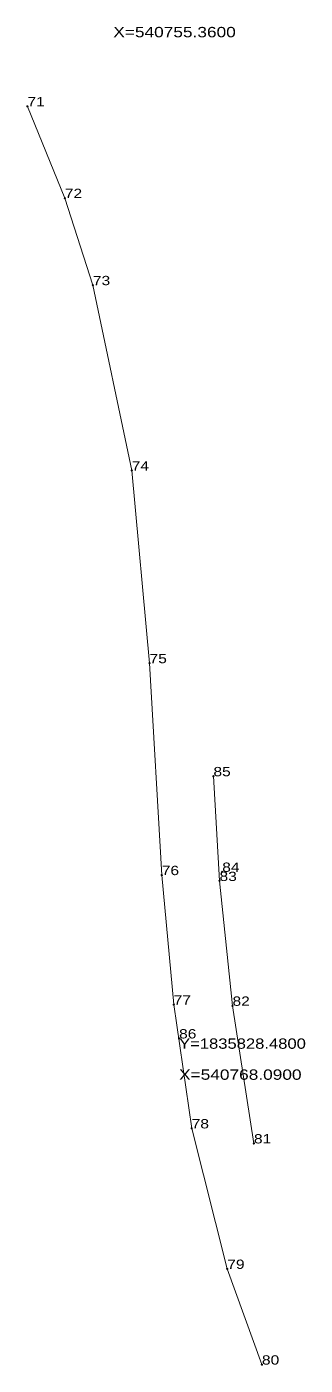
# Model space of a CAD drawing. Header units: metres. Extents: x 539436 to 540886, y 1835765 to 1836282.
# Drawn here: x 540738.6 to 540792.5, y 1835765.2 to 1836024.3 of the extents above; entities that cross this region are included whole.
import ezdxf

# ---------------------------------------------------------------- set-up
doc = ezdxf.new("R2010")
doc.units = ezdxf.units.M
doc.header["$LTSCALE"] = 0.5
doc.header["$PDMODE"] = 32
doc.header["$PDSIZE"] = 0.25
doc.layers.add('63', color=7, linetype='Continuous', lineweight=13)

msp = doc.modelspace()

# ---------------------------------------------------------------- linework, layer by layer
at = {"layer": '63'}
for points in [[(540738.74, 1836008.87), (540745.98, 1835991.12), (540751.42, 1835974.26), (540758.93, 1835938.39), (540762.38, 1835901.1), (540764.74, 1835860.09), (540767.05, 1835835.03), (540770.53, 1835811.07), (540777.42, 1835783.88), (540784.13, 1835765.36)], [(540782.58, 1835808.16), (540778.43, 1835834.8), (540775.92, 1835858.95), (540774.74, 1835879.22)]]:
    msp.add_lwpolyline(points, dxfattribs=at)
for p in [(540738.74, 1836008.87), (540745.98, 1835991.12), (540751.42, 1835974.26), (540758.93, 1835938.39), (540762.38, 1835901.1), (540774.74, 1835879.22), (540764.74, 1835860.09), (540776.44, 1835860.72), (540775.92, 1835858.95), (540767.05, 1835835.03), (540778.43, 1835834.8), (540768.09, 1835828.48), (540770.53, 1835811.07), (540782.58, 1835808.16), (540777.42, 1835783.88), (540784.13, 1835765.36)]:
    msp.add_point(p, dxfattribs=at)

# ---------------------------------------------------------------- texts
for s, height, width, p in [('X=540755.3600', 2, 1.25, (540755.36, 1836022.24)), ('71', 1.8, 1.25, (540738.74, 1836008.87)), ('72', 1.8, 1.25, (540745.98, 1835991.12)), ('73', 1.8, 1.25, (540751.42, 1835974.26)), ('74', 1.8, 1.25, (540758.93, 1835938.39)), ('75', 1.8, 1.25, (540762.38, 1835901.1)), ('85', 1.8, 1.25, (540774.74, 1835879.22)), ('76', 1.8, 1.25, (540764.74, 1835860.09)), ('83', 1.8, 1.25, (540775.92, 1835858.95)), ('84', 1.8, 1.25, (540776.44, 1835860.72)), ('77', 1.8, 1.25, (540767.05, 1835835.03)), ('82', 1.8, 1.25, (540778.43, 1835834.8)), ('86', 1.8, 1.25, (540768.09, 1835828.48)), ('Y=1835828.4800', 2, 1.2, (540768.09, 1835826.48)), ('X=540768.0900', 2, 1.25, (540768.09, 1835820.48)), ('78', 1.8, 1.25, (540770.53, 1835811.07)), ('81', 1.8, 1.25, (540782.58, 1835808.16)), ('79', 1.8, 1.25, (540777.42, 1835783.88)), ('80', 1.8, 1.25, (540784.13, 1835765.36))]:
    msp.add_text(s, height=height, dxfattribs=dict(at, width=width)).set_placement(p)

doc.saveas('drawing.dxf')
